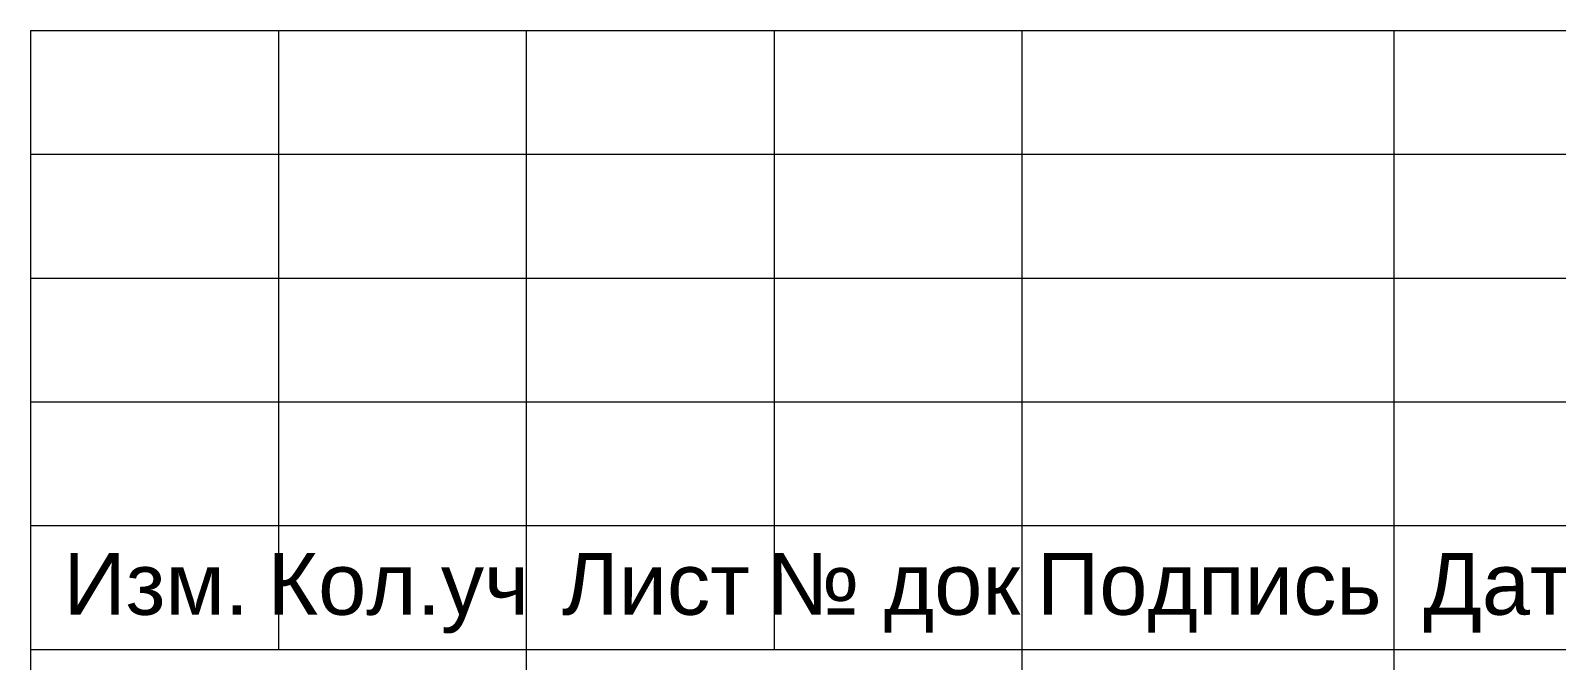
# Model space of a CAD drawing. Header units: millimetres. Extents: x 1982 to 10001982, y -1005230 to 4320529.
# Drawn here: x 2444422 to 2450578, y 1194237 to 1196781 of the extents above; entities that cross this region are included whole.
import ezdxf
from ezdxf.enums import TextEntityAlignment as Align

# ---------------------------------------------------------------- set-up
doc = ezdxf.new("R2010")
doc.units = ezdxf.units.MM
doc.layers.add('Level 50', color=7, linetype='Continuous', lineweight=0)
doc.layers.add('Level 63', color=7, linetype='Continuous', lineweight=0)
doc.styles.add('Style-Arial', font='arial.ttf')

# ---------------------------------------------------------------- blocks, each defined once
blk = doc.blocks.new('*U49')
at = {"layer": 'Level 63', "color": 7, "linetype": 'Continuous', "lineweight": 13}
for p, q in [((44.075, -23.7), (62.575, -23.7)), ((44.075, -23.7), (44.075, -29.2)), ((45.075, -23.7), (45.075, -26.2)), ((46.075, -23.7), (46.075, -29.2)), ((47.075, -23.7), (47.075, -26.2)), ((48.075, -23.7), (48.075, -29.2)), ((49.575, -23.7), (49.575, -29.2)), ((44.075, -25.7), (50.575, -25.7)), ((44.075, -26.2), (50.575, -26.2))]:
    blk.add_line(p, q, dxfattribs=at)
at = {"layer": 'Level 63', "color": 7, "linetype": 'Continuous', "lineweight": 0}
for p, q in [((44.075, -24.2), (50.575, -24.2)), ((44.075, -24.7), (50.575, -24.7)), ((44.075, -25.2), (50.575, -25.2))]:
    blk.add_line(p, q, dxfattribs=at)
at = {"layer": 'Level 63', "color": 7, "linetype": 'Continuous', "lineweight": 0, "style": 'Style-Arial'}
for s, p in [('Изм.', (44.582, -25.935)), ('Кол.уч', (45.5594, -25.935)), ('Лист', (46.5978, -25.935)), ('№ док', (47.5567, -25.935)), ('Подпись', (48.8307, -25.935)), ('Дата', (50.0861, -25.935))]:
    blk.add_text(s, height=0.25, dxfattribs=at).set_placement(p, align=Align.MIDDLE_CENTER)

msp = doc.modelspace()

# ---------------------------------------------------------------- block references
at = {"layer": 'Level 50', "color": 7, "linetype": 'Continuous', "lineweight": 13, "xscale": 1000, "yscale": 1000, "zscale": 1000}
msp.add_blockref('*U49', (2400346.849, 1220481.21), dxfattribs=at)

doc.saveas('drawing.dxf')
